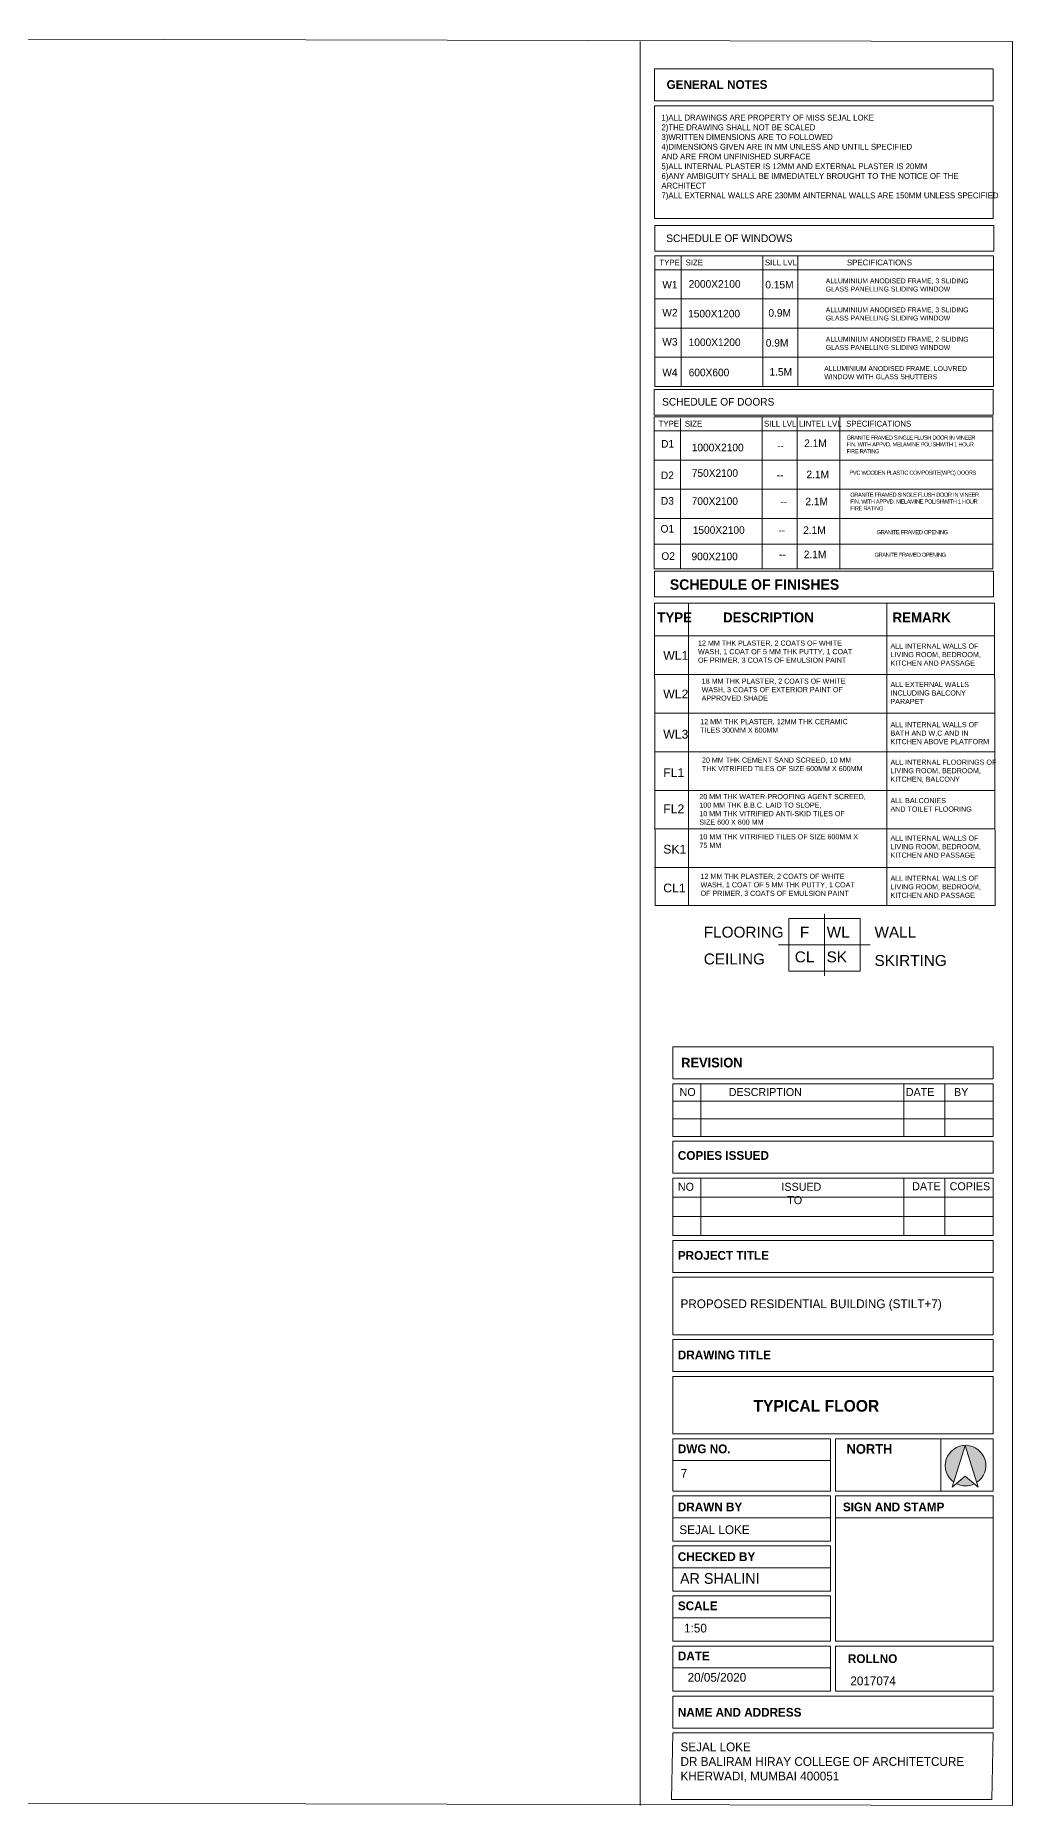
# Model space of a CAD drawing. Header units: millimetres. Extents: x -1932176 to 78768, y -1967 to 1266654.
# Drawn here: x -377609 to -360869, y 435391 to 465730 of the extents above; entities that cross this region are included whole.
import ezdxf

# ---------------------------------------------------------------- set-up
doc = ezdxf.new("R2010")
doc.units = ezdxf.units.MM
doc.layers.add('SHEET', color=7, linetype='Continuous', lineweight=13)
doc.styles.add('20 scale', font='ARIALN.TTF', dxfattribs={"height": 0.2})
doc.styles.get("Standard").update_dxf_attribs({"font": 'arial.ttf'})

msp = doc.modelspace()

# ---------------------------------------------------------------- hatches: boundary and pattern name
at = {"layer": 'SHEET', "linetype": 'ByBlock', "lineweight": 20, "transparency": 33554687}
h = msp.add_hatch(color=0, dxfattribs=at)
h.dxf.hatch_style = 1
h.paths.add_polyline_path([(-361682.4415, 441561.97692), (-361484.78298, 440926.40234, 3.231701641), (-361877.26424, 440935.52083)])
h.paths.add_polyline_path([(-361682.4415, 441038.48609), (-361834.12736, 440909.04212, 0.2347967333), (-361524.80838, 440903.96691)])

# ---------------------------------------------------------------- linework, layer by layer
at = {"layer": 'SHEET'}
for p, q in [((-367248.20706, 465628.22522), (-367248.20706, 435390.5557)), ((-364091.67497, 450674.03367), (-364091.67497, 449612.72601)), ((-364877.63077, 450143.37984), (-363305.71917, 450143.37984))]:
    msp.add_line(p, q, dxfattribs=at)
at = {"layer": 'SHEET', "color": 18, "linetype": 'ByBlock', "lineweight": 9, "true_color": 0x000000}
for p, q in [((-361202.07502, 464606.38109), (-361202.07502, 465155.08664)), ((-361202.07502, 462592.3053), (-361202.07502, 464524.07526)), ((-367003.72744, 462592.3053), (-361202.07502, 462592.3053))]:
    msp.add_line(p, q, dxfattribs=at)
at = {"layer": 'SHEET', "color": 18, "linetype": 'Continuous', "lineweight": 9, "ltscale": 50, "true_color": 0x000000}
msp.add_line((-367003.72744, 464606.38109), (-361516.672, 464606.38109), dxfattribs=at)
at = {"layer": 'SHEET', "color": 18, "linetype": 'Continuous', "lineweight": 9, "ltscale": 2.5, "true_color": 0x000000}
for p, q in [((-361516.672, 464524.07526), (-367003.72744, 464524.07526)), ((-361202.07502, 464524.07526), (-367003.72744, 464524.07526)), ((-361202.07502, 448393.3083), (-361202.07502, 447857.15483)), ((-361202.07502, 447844.60276), (-361202.07502, 448393.3083)), ((-366689.13045, 447762.29693), (-361202.07502, 447762.29693)), ((-366689.13045, 447762.29693), (-366689.13045, 446858.78106)), ((-366210.22457, 447762.29693), (-366210.22457, 446858.78106)), ((-362733.56256, 447762.29693), (-362733.56256, 446858.78106)), ((-362029.94195, 447762.29693), (-362029.94195, 446858.78106)), ((-361202.07502, 447762.29693), (-361202.07502, 446858.78106)), ((-366689.13045, 447461.12497), (-361202.07502, 447461.12497)), ((-366689.13045, 447159.95302), (-361202.07502, 447159.95302)), ((-361202.07502, 446858.78106), (-366689.13045, 446858.78106)), ((-361202.07502, 446776.47523), (-361202.07502, 446227.76969)), ((-366689.13045, 445159.64216), (-366689.13045, 446145.46386)), ((-366689.13045, 446145.46386), (-361202.07502, 446145.46386)), ((-366210.22457, 446145.46386), (-366210.22457, 445159.64216)), ((-362733.56256, 446145.46386), (-362733.56256, 445159.64216)), ((-362029.94195, 446145.46386), (-362029.94195, 445159.64216)), ((-361202.07502, 446145.46386), (-361202.07502, 445159.64216)), ((-366689.13045, 445816.85663), (-361202.07502, 445816.85663)), ((-366689.13045, 445488.24939), (-361202.07502, 445488.24939)), ((-361202.07502, 445159.64216), (-366689.13045, 445159.64216)), ((-363986.75565, 440780.4772), (-363986.75565, 441679.05853)), ((-363904.44982, 440780.4772), (-363904.44982, 441679.05853)), ((-362100.65634, 441679.05853), (-362100.65634, 440780.4772)), ((-363986.75565, 439923.04679), (-363986.75565, 440698.17137)), ((-363904.44982, 438208.18597), (-363904.44982, 440698.17137)), ((-363986.75565, 439065.61638), (-363986.75565, 439840.74096)), ((-363986.75565, 438208.18597), (-363986.75565, 438983.31055)), ((-363986.75565, 437350.75555), (-363986.75565, 438125.88014)), ((-363904.44982, 438208.18597), (-361202.07502, 438208.18597)), ((-363904.44982, 437350.75555), (-363904.44982, 438125.88014)), ((-363904.44982, 438125.88014), (-361202.07502, 438125.88014)), ((-363904.44982, 437350.75555), (-361202.07502, 437350.75555))]:
    msp.add_line(p, q, dxfattribs=at)
at = {"layer": 'SHEET', "color": 18, "linetype": 'Continuous', "lineweight": 15, "ltscale": 50, "true_color": 0x000000, "transparency": 16777216}
for p, q in [((-366995.68368, 461952.68691), (-361194.03125, 461952.68691)), ((-367009.01624, 459189.82287), (-361207.36382, 459189.82287))]:
    msp.add_line(p, q, dxfattribs=at)
at = {"layer": 'SHEET', "color": 18, "linetype": 'Continuous', "lineweight": 20, "ltscale": 50, "true_color": 0x000000, "transparency": 16777216}
for p, q in [((-366995.68368, 461952.68691), (-366995.68368, 459714.28484)), ((-366995.68368, 460558.19921), (-366995.68368, 459714.28484)), ((-367009.01624, 459189.82287), (-367009.01624, 456586.70404))]:
    msp.add_line(p, q, dxfattribs=at)
at = {"layer": 'SHEET', "color": 18, "linetype": 'ByBlock', "lineweight": 9, "true_color": 0x000000, "transparency": 16777216}
for p, q in [((-366995.68368, 461952.68691), (-366945.68368, 461952.68691)), ((-366995.68368, 461952.68691), (-366995.68368, 461752.68691)), ((-366945.68368, 461952.68691), (-366845.68368, 461952.68691)), ((-366845.68368, 461952.68691), (-366545.68368, 461952.68691)), ((-366545.68368, 461952.68691), (-366545.68368, 459714.28484)), ((-365145.68368, 461952.68691), (-365145.68368, 459714.28484)), ((-364545.68368, 461952.68691), (-364545.68368, 459714.28484)), ((-366995.68368, 461752.68691), (-366995.68368, 461552.68691)), ((-366995.68368, 461714.28484), (-361194.03125, 461714.28484)), ((-366995.68368, 461214.28484), (-361194.03125, 461214.28484)), ((-366995.68368, 460714.28484), (-361194.03125, 460714.28484)), ((-366995.68368, 460214.28484), (-361194.03125, 460214.28484)), ((-366995.68368, 459714.28484), (-361194.03125, 459714.28484)), ((-366559.73248, 459165.71863), (-366559.73248, 456586.70404)), ((-365159.01624, 459189.82287), (-365159.01624, 456586.70404)), ((-364559.01624, 459189.82287), (-364559.01624, 456586.70404)), ((-363826.63406, 459189.82287), (-363826.63406, 456586.70404)), ((-367009.01624, 458951.4208), (-361207.36382, 458951.4208)), ((-367009.01624, 458451.4208), (-361207.36382, 458451.4208)), ((-367009.01624, 457951.4208), (-361207.36382, 457951.4208)), ((-367009.01624, 457451.78853), (-361207.36382, 457451.78853)), ((-367009.01624, 457012.08834), (-361207.36382, 457012.08834)), ((-367009.01624, 456586.70404), (-361207.36382, 456586.70404))]:
    msp.add_line(p, q, dxfattribs=at)
at = {"layer": 'SHEET', "color": 18, "linetype": 'Continuous', "lineweight": 13, "ltscale": 50, "true_color": 0x000000, "transparency": 16777216}
for p, q in [((-361194.03125, 461952.68691), (-361194.03125, 459714.28484)), ((-361207.36382, 459189.82287), (-361207.36382, 456586.70404))]:
    msp.add_line(p, q, dxfattribs=at)
at = {"layer": 'SHEET', "color": 0, "linetype": 'ByBlock', "lineweight": 20, "transparency": 16777216}
for p, q in [((-366418.55656, 455998.64176), (-366418.55656, 450820.06856)), ((-363025.36571, 455998.64176), (-363025.36571, 450820.06856)), ((-367003.42703, 455438.62588), (-361179.78959, 455438.62588)), ((-367003.42703, 454776.62588), (-361179.78959, 454776.62588)), ((-367003.42703, 454114.62588), (-361179.78959, 454114.62588)), ((-367003.42703, 453452.62588), (-361179.78959, 453452.62588)), ((-367003.42703, 452790.62588), (-361179.78959, 452790.62588)), ((-367003.42703, 452128.62588), (-361179.78959, 452128.62588)), ((-367003.42703, 451466.62588), (-361179.78959, 451466.62588))]:
    msp.add_line(p, q, dxfattribs=at)
at = {"layer": 'SHEET', "linetype": 'ByBlock', "lineweight": 20}
for p, q in [((-361904.0578, 440849.36566), (-361682.4415, 441561.97692)), ((-361460.8252, 440849.36566), (-361682.4415, 441561.97692)), ((-361904.0578, 440849.36566), (-361682.4415, 441038.48609)), ((-361460.8252, 440849.36566), (-361682.4415, 441038.48609))]:
    msp.add_line(p, q, dxfattribs=at)
at = {"layer": 'SHEET'}
for points in [[(-404460.39469, 465730.02797), (-360868.7639, 465628.22522), (-360868.7639, 435390.5557), (-404460.39469, 435492.35845)], [(-364702.28526, 450593.45658), (-363481.06468, 450593.45658), (-363481.06468, 449693.3031), (-364702.28526, 449693.3031)]]:
    msp.add_lwpolyline(points, close=True, dxfattribs=at)
at = {"layer": 'SHEET', "color": 18, "linetype": 'Continuous', "lineweight": 9, "ltscale": 2.5, "true_color": 0x000000}
for points in [[(-361202.07502, 464606.38109), (-367003.72744, 464606.38109), (-367003.72744, 465155.08664), (-361202.07502, 465155.08664)], [(-367003.72744, 462592.3053), (-367003.72744, 464524.07526)], [(-361202.07502, 447844.60276), (-366689.13045, 447844.60276), (-366689.13045, 448393.3083), (-361202.07502, 448393.3083)], [(-364809.81397, 446776.47523), (-366689.13045, 446776.47523)], [(-366689.13045, 446227.76969), (-366689.13045, 446776.47523)], [(-361202.07502, 446227.76969), (-366689.13045, 446227.76969), (-366689.13045, 446776.47523), (-361202.07502, 446776.47523)], [(-366689.13045, 445159.64216), (-366689.13045, 446145.46386)], [(-361202.07502, 445077.33633), (-366689.13045, 445077.33633)], [(-366689.13045, 444528.63079), (-366689.13045, 445077.33633)], [(-366689.13045, 443460.50326), (-366689.13045, 444446.32495)], [(-361202.07502, 443378.19743), (-366689.13045, 443378.19743)], [(-366689.13045, 442829.49188), (-366689.13045, 443378.19743)], [(-366689.13045, 441761.36436), (-366689.13045, 442747.18605)], [(-363986.75565, 441304.59072), (-366689.13045, 441304.59072), (-366689.13045, 441679.05853), (-363986.75565, 441679.05853)], [(-363904.44982, 441679.05853), (-361202.07502, 441679.05853)], [(-361202.07502, 441679.05853), (-361202.07502, 440780.4772)], [(-363986.75565, 440780.4772), (-366689.13045, 440780.4772), (-366689.13045, 441304.59072), (-363986.75565, 441304.59072)], [(-363986.75565, 440323.70357), (-366689.13045, 440323.70357), (-366689.13045, 440698.17137), (-363986.75565, 440698.17137)], [(-361202.07502, 440780.4772), (-363904.44982, 440780.4772)], [(-363904.44982, 440698.17137), (-361202.07502, 440698.17137)], [(-361202.07502, 440698.17137), (-361202.07502, 438208.18597)], [(-363986.75565, 439923.04679), (-366689.13045, 439923.04679), (-366689.13045, 440323.70357), (-363986.75565, 440323.70357)], [(-363904.44982, 440323.70357), (-361202.07502, 440323.70357)], [(-363986.75565, 439466.27315), (-366689.13045, 439466.27315), (-366689.13045, 439840.74096), (-363986.75565, 439840.74096)], [(-363986.75565, 439065.61638), (-366689.13045, 439065.61638), (-366689.13045, 439466.27315), (-363986.75565, 439466.27315)], [(-363986.75565, 438608.84274), (-366689.13045, 438608.84274), (-366689.13045, 438983.31055), (-363986.75565, 438983.31055)], [(-363986.75565, 438208.18597), (-366689.13045, 438208.18597), (-366689.13045, 438608.84274), (-363986.75565, 438608.84274)], [(-363986.75565, 437751.41233), (-366689.13045, 437751.41233), (-366689.13045, 438125.88014), (-363986.75565, 438125.88014)], [(-361202.07502, 438125.88014), (-361202.07502, 437350.75555)], [(-363986.75565, 437350.75555), (-366689.13045, 437350.75555), (-366689.13045, 437751.41233), (-363986.75565, 437751.41233)], [(-361202.07502, 437268.44972), (-366689.13045, 437268.44972)]]:
    msp.add_lwpolyline(points, dxfattribs=at)
at = {"layer": 'SHEET', "color": 18, "linetype": 'ByBlock', "lineweight": 9, "true_color": 0x000000, "transparency": 16777216}
for points in [[(-366997.84558, 462030.33339), (-361189.97235, 462030.33339), (-361189.97235, 462469.32201), (-366997.84558, 462469.32201)], [(-367006.53757, 459221.85384), (-361198.66434, 459221.85384), (-361198.66434, 459660.84245), (-367006.53757, 459660.84245)], [(-367001.84779, 456110.30686), (-361193.97456, 456110.30686), (-361193.97456, 456549.29547), (-367001.84779, 456549.29547)]]:
    msp.add_lwpolyline(points, close=True, dxfattribs=at)
at = {"layer": 'SHEET', "color": 0, "linetype": 'ByBlock', "lineweight": 20, "transparency": 16777216}
msp.add_lwpolyline([(-367003.42703, 455998.64176), (-361179.78959, 455998.64176), (-361168.44491, 450820.06856), (-366992.08235, 450820.06856)], close=True, dxfattribs=at)
at = {"layer": 'SHEET', "color": 18, "linetype": 'Continuous', "lineweight": 9, "ltscale": 2.5, "true_color": 0x000000}
for points in [[(-366689.13045, 445077.33633), (-361202.07502, 445077.33633), (-361202.07502, 444528.63079), (-366689.13045, 444528.63079)], [(-366689.13045, 444446.32495), (-361202.07502, 444446.32495), (-361202.07502, 443460.50326), (-366689.13045, 443460.50326)], [(-366689.13045, 443378.19743), (-361202.07502, 443378.19743), (-361202.07502, 442829.49188), (-366689.13045, 442829.49188)], [(-366689.13045, 442747.18605), (-361202.07502, 442747.18605), (-361202.07502, 441761.36436), (-366689.13045, 441761.36436)], [(-366689.13045, 437268.44972), (-361202.07502, 437268.44972), (-361202.07502, 436719.74418), (-366689.13045, 436719.74418)], [(-366689.13045, 436637.43835), (-361202.07502, 436637.43835), (-361223.4075, 435492.56286), (-366710.46294, 435492.56286)]]:
    msp.add_lwpolyline(points, close=True, dxfattribs=at)
at = {"layer": 'SHEET', "linetype": 'ByBlock', "lineweight": 20}
for start, end in [(303.056834928, 234.281348043), (242.632966002, 295.487021518)]:
    msp.add_arc((-361674.36195, 441217.69536), 347.55116, start, end, dxfattribs=at)

# ---------------------------------------------------------------- texts
at = {"layer": 'SHEET'}
for s, height, p in [('FLOORING', 187.538237, (-366158.98317, 450267.03492)), ('F', 187.53824, (-364512.51328, 450267.03492)), ('WL', 187.538237, (-364052.34808, 450267.03492)), ('WALL', 187.538237, (-363233.97095, 450267.03492)), ('CEILING', 187.538237, (-366158.98317, 449807.75937)), ('CL', 187.538237, (-364599.66848, 449843.02986)), ('SK', 187.538237, (-364054.56381, 449843.02986)), ('SKIRTING', 187.538237, (-363233.97095, 449781.43382))]:
    msp.add_text(s, height=height, dxfattribs=at).set_placement(p)
at = {"layer": 'SHEET', "linetype": 'ByBlock', "lineweight": 20, "attachment_point": 1}
for s, width, insert, char_height in [('{\\fCentury Gothic|b1|i0|c0|p34;GENERAL NOTES}', 2437.1509055, (-366795.78844, 464962.80889), 150), ('{\\fCentury Gothic|b1|i0|c0|p34;COPIES ISSUED}', 2437.1509055, (-366602.98444, 446608.31631), 150), ('{\\fCentury Gothic|b1|i0|c0|p34;PROJECT TITLE}', 2437.1509055, (-366602.98444, 444894.98173), 150), ('{\\fCentury Gothic|b0|i0|c0|p34;PROPOSED RESIDENTIAL BUILDING (STILT+7)}', 4907.5748606, (-366557.49413, 444066.16635), 150), ('{\\fCentury Gothic|b1|i0|c0|p34;DRAWING TITLE}', 2437.1509055, (-366602.98444, 443189.95744), 150), ('{\\fCentury Gothic|b1|i0|c0|p34;TYPICAL FLOOR}', 4907.5748606, (-365307.6696, 442341.5076), 200), ('{\\fCentury Gothic|b1|i0|c0|p34;DWG NO.}', 2437.1509055, (-366602.98444, 441580.03731), 150), ('{\\fCentury Gothic|b1|i0|c0|p34;DRAWN BY}', 2437.1509055, (-366602.98444, 440584.319), 150), ('{\\fCentury Gothic|b1|i0|c0|p34;SIGN AND STAMP}', 2437.1509055, (-363775.77089, 440584.319), 150), ('{\\fCentury Gothic|b1|i0|c0|p34;CHECKED BY}', 2437.1509055, (-366602.98444, 439732.38678), 150), ('{\\fCentury Gothic|b1|i0|c0|p34;SCALE}', 2437.1509055, (-366602.98444, 438889.87613), 150), ('{\\fCentury Gothic|b1|i0|c0|p34;DATE}', 2437.1509055, (-366602.98444, 438030.96486), 150), ('{\\fCentury Gothic|b1|i0|c0|p34;ROLLNO}', 2437.1509055, (-363689.62681, 437983.75435), 150), ('{\\fCentury Gothic|b1|i0|c0|p34;NAME AND ADDRESS}', 2437.1509055, (-366602.98444, 437064.61397), 150), ('{\\fCentury Gothic|b0|i0|c0|p34;SEJAL LOKE\\PDR BALIRAM HIRAY COLLEGE OF ARCHITETCURE \\PKHERWADI, MUMBAI 400051}', 4907.5748606, (-366557.49413, 436471.65495), 150)]:
    msp.add_mtext_dynamic_manual_height_columns(s, width=width, gutter_width=57.3737, heights=[0], dxfattribs=dict(at, insert=insert, char_height=char_height))
at = {"layer": 'SHEET', "color": 18, "linetype": 'ByBlock', "lineweight": 9, "true_color": 0x000000, "insert": (-366884.22277, 464371.47055), "char_height": 100, "attachment_point": 1}
msp.add_mtext_dynamic_manual_height_columns('{\\fCentury Gothic|b0|i0|c0|p34;1)ALL DRAWINGS ARE PROPERTY OF MISS SEJAL LOKE\\P2)THE DRAWING SHALL NOT BE SCALED \\P3)WRITTEN DIMENSIONS ARE TO FOLLOWED \\P4)DIMENSIONS GIVEN ARE IN MM UNLESS AND UNTILL SPECIFIED \\PAND ARE FROM UNFINISHED SURFACE \\P5)ALL INTERNAL PLASTER IS 12MM AND EXTERNAL PLASTER IS 20MM\\P6)ANY AMBIGUITY SHALL BE IMMEDIATELY BROUGHT TO THE NOTICE OF THE ARCHITECT \\P7)ALL EXTERNAL WALLS ARE 230MM AINTERNAL WALLS ARE 150MM UNLESS SPECIFIED}', width=5543.582225, gutter_width=57.3737, heights=[0], dxfattribs=at)
at = {"layer": 'SHEET', "transparency": 16777216, "attachment_point": 1}
for s, insert, char_height in [('{\\fCentury Gothic|b0|i0|c0|p34;SCHEDULE OF WINDOWS}', (-366801.73461, 462318.27062), 130), ('{\\fCentury Gothic|b0|i0|c0|p34;SCHEDULE OF DOORS}', (-366872.11978, 459515.38178), 130), ('{\\fCentury Gothic|b1|i0|c0|p34;SCHEDULE OF FINISHES}', (-366740.8265, 456408.51275), 180)]:
    msp.add_mtext_dynamic_manual_height_columns(s, width=3849.7581024, gutter_width=1065.26846, heights=[0], dxfattribs=dict(at, insert=insert, char_height=char_height))
at = {"layer": 'SHEET', "color": 18, "linetype": 'ByBlock', "lineweight": 9, "true_color": 0x000000, "transparency": 16777216, "char_height": 100, "attachment_point": 1}
for s, insert in [('{\\fCentury Gothic|b0|i0|c0|p34;TYPE}', (-366918.9851, 461887.99315)), ('{\\fCentury Gothic|b0|i0|c0|p34;SIZE}', (-366469.6153, 461887.99315)), ('{\\fCentury Gothic|b0|i0|c0|p34;SILL LVL}', (-365111.83494, 461887.99315)), ('{\\fCentury Gothic|b0|i0|c0|p34;SPECIFICATIONS}', (-363706.33628, 461887.99315)), ('{\\fCentury Gothic|b0|i0|c0|p34;TYPE}', (-366932.31766, 459125.1291)), ('{\\fCentury Gothic|b0|i0|c0|p34;SIZE}', (-366482.94786, 459125.1291)), ('{\\fCentury Gothic|b0|i0|c0|p34;SILL LVL}', (-365125.1675, 459125.1291)), ('{\\fCentury Gothic|b0|i0|c0|p34;LINTEL LVL}', (-364526.00778, 459125.1291)), ('{\\fCentury Gothic|b0|i0|c0|p34;SPECIFICATIONS}', (-363719.66884, 459125.1291))]:
    msp.add_mtext(s, dxfattribs=dict(at, insert=insert))
at = {"layer": 'SHEET', "color": 18, "linetype": 'ByBlock', "lineweight": 9, "true_color": 0x000000, "transparency": 16777216, "char_height": 130, "attachment_point": 1}
for s, width, insert in [('{\\fCentury Gothic|b0|i0|c0|p34;W1}', 741.9718666, (-366869.2257, 461523.10079)), ('{\\fCentury Gothic|b0|i0|c0|p34;2000X2100}', 933.8661191, (-366417.80746, 461535.16304)), ('{\\fCentury Gothic|b0|i0|c0|p34;0.15M}', 741.9718666, (-365104.63251, 461523.10079)), ('{\\fCentury Gothic|b0|i0|c0|p34;W2}', 741.9718666, (-366869.2257, 461043.64341)), ('{\\fCentury Gothic|b0|i0|c0|p34;1500X1200}', 998.7676604, (-366427.03154, 461026.43198)), ('{\\fCentury Gothic|b0|i0|c0|p34;0.9M}', 741.9718666, (-365051.49486, 461039.47316)), ('{\\fCentury Gothic|b0|i0|c0|p34;W3}', 741.9718666, (-366869.2257, 460543.65455)), ('{\\fCentury Gothic|b0|i0|c0|p34;1000X1200}', 880.6418958, (-366417.80746, 460535.99664)), ('{\\fCentury Gothic|b0|i0|c0|p34;0.9M}', 741.9718666, (-365096.03413, 460526.18199)), ('{\\fCentury Gothic|b0|i0|c0|p34;W4}', 741.9718666, (-366869.2257, 460018.58911)), ('{\\fCentury Gothic|b0|i0|c0|p34;600X600}', 741.9718666, (-366417.80746, 460017.91025)), ('{\\fCentury Gothic|b0|i0|c0|p34;1.5M}', 741.9718666, (-365033.05446, 460028.47062)), ('{\\fCentury Gothic|b0|i0|c0|p34;D1}', 741.9718666, (-366889.84134, 458794.75351)), ('{\\fCentury Gothic|b0|i0|c0|p34;1000X2100}', 741.9718666, (-366364.98535, 458731.85382)), ('{\\fCentury Gothic|b0|i0|c0|p34;2.1M}', 741.9718666, (-364438.95399, 458805.10721)), ('{\\fCentury Gothic|b0|i0|c0|p34;--}', 741.9718666, (-364902.03114, 458762.23979)), ('{\\fCentury Gothic|b0|i0|c0|p34;D2}', 741.9718666, (-366893.47037, 458255.52002)), ('{\\fCentury Gothic|b0|i0|c0|p34;750X2100}', 741.9718666, (-366364.2146, 458294.17259)), ('{\\fCentury Gothic|b0|i0|c0|p34;--}', 741.9718666, (-364909.89162, 458260.23674)), ('{\\fCentury Gothic|b0|i0|c0|p34;2.1M}', 741.9718666, (-364399.71083, 458270.68338)), ('{\\fCentury Gothic|b0|i0|c0|p34;D3}', 741.9718666, (-366893.10513, 457817.13964)), ('{\\fCentury Gothic|b0|i0|c0|p34;700X2100}', 741.9718666, (-366366.18207, 457812.99139)), ('{\\fCentury Gothic|b0|i0|c0|p34;--}', 741.9718666, (-364844.93367, 457807.9558)), ('{\\fCentury Gothic|b0|i0|c0|p34;2.1M}', 741.9718666, (-364418.24374, 457807.9558)), ('{\\fCentury Gothic|b0|i0|c0|p34;O1}', 741.9718666, (-366898.96441, 457339.50472)), ('{\\fCentury Gothic|b0|i0|c0|p34;1500X2100}', 741.9718666, (-366347.54739, 457317.36684)), ('{\\fCentury Gothic|b0|i0|c0|p34;--}', 741.9718666, (-364882.15312, 457315.58612)), ('{\\fCentury Gothic|b0|i0|c0|p34;2.1M}', 741.9718666, (-364455.46319, 457315.58612)), ('{\\fCentury Gothic|b0|i0|c0|p34;O2}', 741.9718666, (-366884.76693, 456871.48819)), ('{\\fCentury Gothic|b0|i0|c0|p34;900X2100}', 741.9718666, (-366368.75425, 456865.43977)), ('{\\fCentury Gothic|b0|i0|c0|p34;--}', 741.9718666, (-364871.8411, 456900.21796)), ('{\\fCentury Gothic|b0|i0|c0|p34;2.1M}', 741.9718666, (-364445.15117, 456900.21796))]:
    msp.add_mtext_dynamic_manual_height_columns(s, width=width, gutter_width=57.3737, heights=[0], dxfattribs=dict(at, insert=insert))
at = {"layer": 'SHEET', "color": 18, "lineweight": 5, "true_color": 0x000000, "transparency": 16777216, "char_height": 84, "width": 2690.214323, "attachment_point": 1}
for s, insert in [('ALLUMINIUM ANODISED FRAME, 3 SLIDING GLASS PANELLING SLIDING WINDOW', (-364068.92689, 461564.89329)), ('ALLUMINIUM ANODISED FRAME, 3 SLIDING GLASS PANELLING SLIDING WINDOW', (-364068.92689, 461067.97905)), ('ALLUMINIUM ANODISED FRAME, 2 SLIDING GLASS PANELLING SLIDING WINDOW', (-364068.92689, 460564.33209)), ('ALLUMINIUM ANODISED FRAME, LOUVRED WINDOW WITH GLASS SHUTTERS', (-364094.85747, 460061.77968))]:
    msp.add_mtext(s, dxfattribs=dict(at, insert=insert))
at = {"layer": 'SHEET', "color": 18, "true_color": 0x000000, "transparency": 16777216, "char_height": 70, "attachment_point": 1}
for s, insert, width in [('{\\T0.9;GRANITE FRAMED SINGLE FLUSH DOOR IN VINEER FIN. WITH APPVD. MELAMINE POLISHWITH 1 HOUR  FIRE RATING}', (-363713.53821, 458872.40348), 2327.7036479), ('{\\T0.9;PVC WOODEN PLASTIC COMPOSITE(WPC) DOORS}', (-363662.98058, 458270.49442), 2327.7036479), ('{\\T0.9;GRANITE FRAMED SINGLE FLUSH DOOR IN VINEER FIN. WITH APPVD. MELAMINE POLISHWITH 1 HOUR  FIRE RATING}', (-363649.27746, 457893.19441), 2327.7036479), ('{\\T0.9;GRANITE FRAMED OPENING\\P }', (-363198.08503, 457251.41595), 3691.8785176), ('{\\T0.9;GRANITE FRAMED OPENING\\P }', (-363233.36503, 456863.70837), 3691.8785176)]:
    msp.add_mtext(s, dxfattribs=dict(at, insert=insert, width=width))
at = {"layer": 'SHEET', "color": 0, "linetype": 'ByBlock', "lineweight": 20, "transparency": 16777216, "attachment_point": 1}
for s, width, heights, insert, char_height in [('{\\fCentury Gothic|b1|i0|c0|p34;TYPE}', 1212.7696396, [0], (-366954.99002, 455839.30634), 170), ('{\\fCentury Gothic|b1|i0|c0|p34;DESCRIPTION}', 1212.7696396, [0], (-365828.05477, 455839.30634), 170), ('{\\fCentury Gothic|b1|i0|c0|p34;REMARK}', 1212.7696396, [0], (-362924.69893, 455839.30634), 170), ('WL1', 989.9126675, [0], (-366853.54994, 455178.44267), 150), ('{\\H0.58333x;12 MM THK PLASTER, 2 COATS OF WHITE\\PWASH, 1 COAT OF 5 MM THK PUTTY, 1 }{\\H0.58333x;COAT\\POF PRIMER, 3 COATS OF EMULSION PAINT }', 2701.0079933, [476.17587], (-366257.72765, 455358.28517), 150), ('{\\H0.58333x;ALL INTERNAL WALLS OF\\PLIVING ROOM, BEDROOM,\\PKITCHEN AND PASSAGE}', 2701.0079933, [1133.82064], (-362960.69476, 455307.73584), 150), ('WL2', 989.9126675, [0], (-366853.54994, 454517.48975), 150), ('{\\H0.58333x;18 MM THK PLASTER, 2 COATS OF WHITE\\PWASH, 3 COATS OF EXTERIOR PAINT OF\\PAPPROVED SHADE}', 2701.0079933, [1133.82064], (-366194.97521, 454706.81736), 150), ('{\\H0.58333x;ALL EXTERNAL WALLS\\PINCLUDING BALCONY\\PPARAPET}', 2701.0079933, [1133.82064], (-362960.69476, 454649.42006), 150), ('{\\H0.58333x;12 MM THK PLASTER, 12MM THK CERAMIC\\PTILES 300MM X 600MM}', 2701.0079933, [1133.82064], (-366218.99299, 454012.61752), 150), ('{\\H0.58333x;ALL INTERNAL WALLS OF\\PBATH AND W.C AND IN\\PKITCHEN ABOVE PLATFORM}', 2701.0079933, [1133.82064], (-362960.69476, 453961.17754), 150), ('WL3', 989.9126675, [0], (-366853.54994, 453828.51913), 150), ('{\\H0.58333x;20 MM THK CEMENT SAND SCREED, 10 MM\\PTHK VITRIFIED TILES OF SIZE 600MM X 600MM}', 2701.0079933, [1133.82064], (-366190.44405, 453353.82976), 150), ('{\\H0.58333x;ALL INTERNAL FLOORINGS OF\\PLIVING ROOM, BEDROOM,\\PKITCHEN, BALCONY}', 2701.0079933, [1133.82064], (-362960.69476, 453317.89777), 150), ('FL1', 989.9126675, [0], (-366853.54994, 453169.89633), 150), ('{\\H0.58333x;20 MM THK WATER-PROOFING AGENT SCREED,  \\P100 MM THK B.B.C. LAID TO SLOPE,\\P10 MM THK VITRIFIED ANTI-SKID TILES OF\\PSIZE 600 X 600 MM}', 3132.7429923, [1133.82064], (-366235.73499, 452727.40114), 150), ('FL2', 989.9126675, [0], (-366853.54994, 452549.4197), 150), ('{\\H0.58333x;ALL BALCONIES\\PAND TOILET FLOORING}', 2701.0079933, [1133.82064], (-362960.69476, 452659.58199), 150), ('SK1', 989.9126675, [0], (-366853.54994, 451857.03847), 150), ('{\\H0.58333x;10 MM THK VITRIFIED TILES OF SIZE 600MM X\\P75 MM}', 2701.0079933, [1133.82064], (-366233.40554, 452038.7387), 150), ('{\\H0.58333x;ALL INTERNAL WALLS OF\\PLIVING ROOM, BEDROOM,\\PKITCHEN AND PASSAGE}', 2701.0079933, [1133.82064], (-362960.69476, 452016.22959), 150), ('CL1', 989.9126675, [0], (-366853.54994, 451192.31792), 150), ('{\\H0.58333x;12 MM THK PLASTER, 2 COATS OF WHITE\\PWASH, 1 COAT OF 5 MM THK PUTTY, 1 }{\\H0.58333x;COAT\\POF PRIMER, 3 COATS OF EMULSION PAINT }', 2701.0079933, [476.17587], (-366214.26646, 451361.59859), 150), ('{\\H0.58333x;ALL INTERNAL WALLS OF\\PLIVING ROOM, BEDROOM,\\PKITCHEN AND PASSAGE}', 2701.0079933, [1133.82064], (-362960.69476, 451327.98706), 150)]:
    msp.add_mtext_dynamic_manual_height_columns(s, width=width, gutter_width=850, heights=heights, dxfattribs=dict(at, insert=insert, char_height=char_height))
at = {"layer": 'SHEET', "color": 18, "linetype": 'Continuous', "lineweight": 9, "ltscale": 50, "true_color": 0x000000, "attachment_point": 1, "style": '20 scale'}
for s, width, heights, insert, char_height in [('{\\fCentury Gothic|b1|i0|c0|p34;REVISION  }', 66.4831048, [6.59764], (-366546.07012, 448206.61919), 164.6116632), ('\\pi-135.47;{\\fCentury Gothic|b0|i0|c0|p34;NO}', 8.7279214, [4.14976], (-366437.81452, 447688.82433), 137.176386), ('\\pi-565.24;{\\fCentury Gothic|b0|i0|c0|p34;DESCRIPTION}', 34.9161875, [4.14976], (-365166.37423, 447688.82433), 137.176386), ('\\pi-215.3;{\\fCentury Gothic|b0|i0|c0|p34;DATE}', 12.8232824, [4.14976], (-362482.24663, 447688.82433), 137.176386), ('\\pi-93.109;{\\fCentury Gothic|b0|i0|c0|p34;BY}', 13.5326087, [4.14976], (-361778.62601, 447688.82433), 137.176386), ('\\pi-135.47;{\\fCentury Gothic|b0|i0|c0|p34;NO}', 8.7279214, [4.14976], (-366466.22155, 446064.94994), 137.176386), ('\\pi-215.3;{\\fCentury Gothic|b0|i0|c0|p34;DATE}', 12.8232824, [4.14976], (-362373.67675, 446073.77445), 137.176386), ('\\pi-319.39;{\\fCentury Gothic|b0|i0|c0|p34;COPIES}', 13.5326087, [4.14976], (-361627.05483, 446073.77445), 137.176386), ('{\\fCentury Gothic|b1|i0|c0|p34;NORTH}', 30.7331048, [4.78312], (-363711.82372, 441585.32183), 164.6116632), ('{\\fCentury Gothic|b0|i0|c0|p34;7}', 689.9624133, [4.78312], (-366553.2334, 441160.74506), 150), ('{\\fCentury Gothic|b0|i0|c0|p34;SEJAL LOKE}', 2212.0658659, [4.78312], (-366577.1178, 440193.90719), 150), ('{\\fCentury Gothic|b0|i0|c0|p34;AR SHALINI }', 2212.0658659, [4.78312], (-366565.78857, 439374.89353), 183.4829289), ('{\\fCentury Gothic|b0|i0|c0|p34;1:50}', 30.7331048, [4.78312], (-366496.15646, 438507.527), 150), ('{\\fCentury Gothic|b0|i0|c0|p34;20/05/2020}', 1240.2372357, [4.78312], (-366436.28458, 437663.81203), 150), ('{\\fCentury Gothic|b0|i0|c0|p34;2017074}', 689.9624133, [4.78312], (-363648.32479, 437603.52208), 150)]:
    msp.add_mtext_dynamic_manual_height_columns(s, width=width, gutter_width=1125, heights=heights, dxfattribs=dict(at, insert=insert, char_height=char_height))
at = {"layer": 'SHEET', "color": 18, "linetype": 'Continuous', "lineweight": 9, "ltscale": 50, "true_color": 0x000000}
note = msp.add_mtext_dynamic_manual_height_columns('\\pi-271.72;{\\fCentury Gothic|b0|i0|c0|p34;ISSUED }', width=34.9161875, gutter_width=430.8795, heights=[4.14976, 0], dxfattribs=dict(at, insert=(-365194.78127, 446064.94994), char_height=137.176386, attachment_point=1, style='20 scale'))
for column, words in zip(note.columns.linked_columns, ['\\pi-99.249;{\\fCentury Gothic|b0|i0|c0|p34;TO}']):
    column.text = words

doc.saveas('drawing.dxf')
